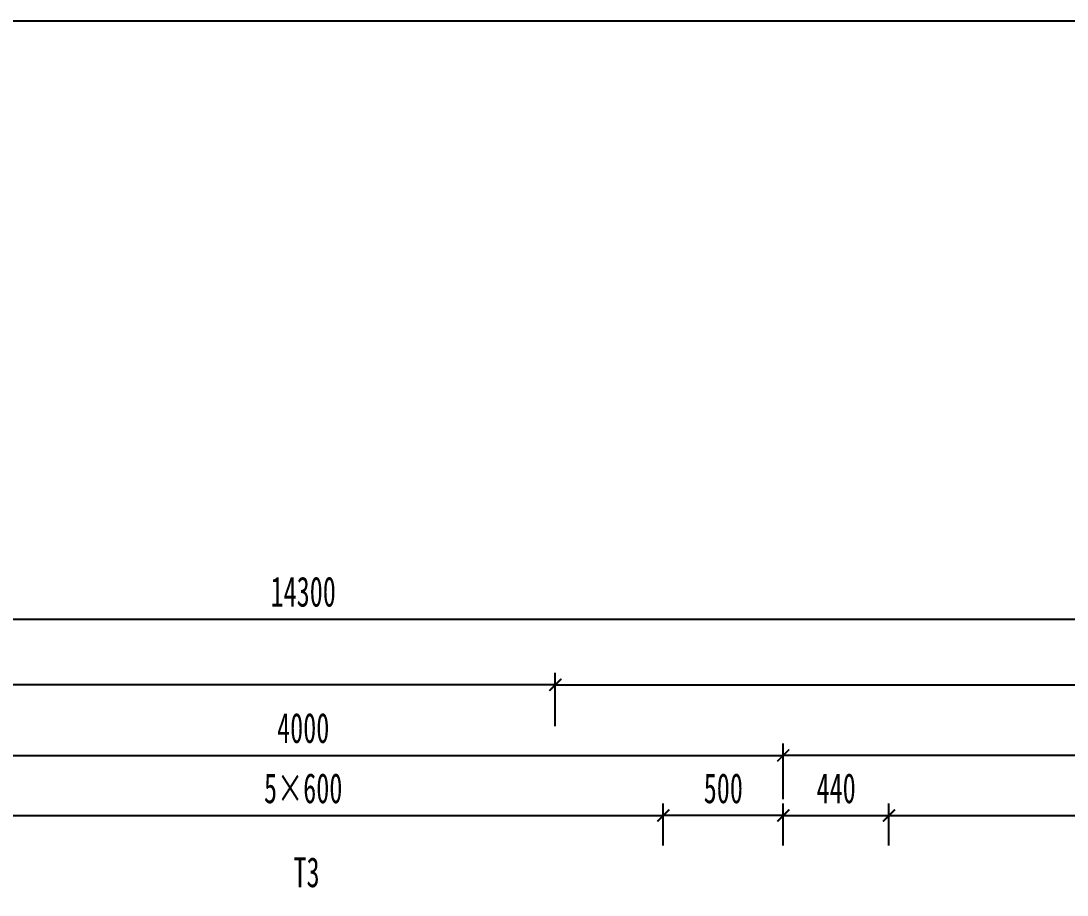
# Model space of a CAD drawing. Extents: x -149716 to 104715, y -26828 to 33500.
# Drawn here: x -3439 to 919, y 10347 to 13989 of the extents above; entities that cross this region are included whole.
import ezdxf
from ezdxf.enums import TextEntityAlignment as Align

# ---------------------------------------------------------------- set-up
doc = ezdxf.new("R2010")
doc.units = 0
doc.header["$LTSCALE"] = 1000
doc.layers.get('0').update_dxf_attribs({"linetype": 'CONTINUOUS'})
doc.layers.get('Defpoints').update_dxf_attribs({"color": 250, "linetype": 'CONTINUOUS'})
doc.layers.add('04', color=4, linetype='CONTINUOUS')
doc.layers.add('07', color=7, linetype='CONTINUOUS')
doc.styles.add('仿宋', font='simfang.ttf', dxfattribs={"width": 0.64})
doc.dimstyles.new('1：50', dxfattribs={"dimscale": 50, "dimtxt": 2.5, "dimasz": 1, "dimexe": 1, "dimexo": 0, "dimgap": 1, "dimtad": 1, "dimdec": 1, "dimdsep": 46, "dimtxsty": '仿宋', "dimblk": 'ARCHTICK', "dimcen": 0, "dimclrd": 256, "dimclre": 256, "dimclrt": 256, "dimazin": 2, "dimtfac": 1, "dimtdec": 1, "dimtix": 1, "dimtmove": 2, "dimatfit": 3, "dimfxl": 1, "dimtvp": 0.8, "dimtolj": 1, "dimtzin": 0, "dimlwd": -1, "dimlwe": -1, "dimarcsym": 0})

# ---------------------------------------------------------------- blocks, each defined once
blk = doc.blocks.new('_ArchTick')
at = {"color": 0, "linetype": 'ByBlock', "const_width": 0.15}
blk.add_lwpolyline([(-0.5, -0.5), (0.5, 0.5)], dxfattribs=at)
blk = doc.blocks.new('*D13')
at = {"layer": '04', "transparency": 16777216}
for p, q in [((50177.6, 138194.4), (50177.6, 138377.4)), ((64477.6, 138194.4), (64477.6, 138377.4)), ((50177.6, 138327.4), (64477.6, 138327.4))]:
    blk.add_line(p, q, dxfattribs=at)
at = {"layer": 'Defpoints', "color": 0, "transparency": 16777216}
for p in [(64477.6, 138327.4), (50177.6, 138194.4), (64477.6, 138194.4)]:
    blk.add_point(p, dxfattribs=at)
at = {"layer": '04', "transparency": 16777216, "xscale": 50, "yscale": 50, "zscale": 50, "rotation": 180}
blk.add_blockref('_ArchTick', (50177.6, 138327.4), dxfattribs=at)
at = {"layer": '04', "transparency": 16777216, "xscale": 50, "yscale": 50, "zscale": 50}
blk.add_blockref('_ArchTick', (64477.6, 138327.4), dxfattribs=at)
at = {"layer": '04', "transparency": 16777216, "insert": (57327.6, 138440.6), "char_height": 125, "attachment_point": 5, "style": '仿宋'}
blk.add_mtext('\\A1;14300', dxfattribs=at)
blk = doc.blocks.new('*D14')
at = {"layer": '04', "transparency": 16777216}
for p, q in [((50177.6, 137881.2), (50177.6, 138102.9)), ((58377.6, 137881.2), (58377.6, 138102.9)), ((58377.6, 138052.9), (50177.6, 138052.9))]:
    blk.add_line(p, q, dxfattribs=at)
at = {"layer": 'Defpoints', "color": 0, "transparency": 16777216}
for p in [(50177.6, 138052.9), (50177.6, 137881.2), (58377.6, 137881.2)]:
    blk.add_point(p, dxfattribs=at)
at = {"layer": '04', "transparency": 16777216, "xscale": 50, "yscale": 50, "zscale": 50, "rotation": 180}
blk.add_blockref('_ArchTick', (50177.6, 138052.9), dxfattribs=at)
at = {"layer": '04', "transparency": 16777216, "xscale": 50, "yscale": 50, "zscale": 50}
blk.add_blockref('_ArchTick', (58377.6, 138052.9), dxfattribs=at)
at = {"layer": '04', "transparency": 16777216, "insert": (54277.6, 138166.1), "char_height": 125, "attachment_point": 5, "style": '仿宋'}
blk.add_mtext('\\A1;8200', dxfattribs=at)
blk = doc.blocks.new('*D21')
at = {"layer": '04', "transparency": 16777216}
for p, q in [((58377.6, 137881.2), (58377.6, 138102.9)), ((64477.6, 137881.2), (64477.6, 138102.9)), ((58377.6, 138052.9), (64477.6, 138052.9))]:
    blk.add_line(p, q, dxfattribs=at)
at = {"layer": 'Defpoints', "color": 0, "transparency": 16777216}
for p in [(64477.6, 138052.9), (58377.6, 137881.2), (64477.6, 137881.2)]:
    blk.add_point(p, dxfattribs=at)
at = {"layer": '04', "transparency": 16777216, "xscale": 50, "yscale": 50, "zscale": 50, "rotation": 180}
blk.add_blockref('_ArchTick', (58377.6, 138052.9), dxfattribs=at)
at = {"layer": '04', "transparency": 16777216, "xscale": 50, "yscale": 50, "zscale": 50}
blk.add_blockref('_ArchTick', (64477.6, 138052.9), dxfattribs=at)
at = {"layer": '04', "transparency": 16777216, "insert": (61427.6, 138166.1), "char_height": 125, "attachment_point": 5, "style": '仿宋'}
blk.add_mtext('\\A1;6100', dxfattribs=at)
blk = doc.blocks.new('*D30')
at = {"layer": '04', "transparency": 16777216}
for p, q in [((59327.6, 137576.6), (59327.6, 137809.5)), ((63032.6, 137576.6), (63032.6, 137809.5)), ((63032.6, 137759.5), (59327.6, 137759.5))]:
    blk.add_line(p, q, dxfattribs=at)
at = {"layer": 'Defpoints', "color": 0, "transparency": 16777216}
for p in [(59327.6, 137759.5), (59327.6, 137576.6), (63032.6, 137576.6)]:
    blk.add_point(p, dxfattribs=at)
at = {"layer": '04', "transparency": 16777216, "xscale": 50, "yscale": 50, "zscale": 50, "rotation": 180}
blk.add_blockref('_ArchTick', (59327.6, 137759.5), dxfattribs=at)
at = {"layer": '04', "transparency": 16777216, "xscale": 50, "yscale": 50, "zscale": 50}
blk.add_blockref('_ArchTick', (63032.6, 137759.5), dxfattribs=at)
at = {"layer": '04', "transparency": 16777216, "insert": (61180.1, 137872.8), "char_height": 125, "attachment_point": 5, "style": '仿宋'}
blk.add_mtext('\\A1;3705', dxfattribs=at)
blk = doc.blocks.new('*D31')
at = {"layer": '04', "transparency": 16777216}
for p, q in [((59327.6, 137383.7), (59327.6, 137558.5)), ((59767.6, 137383.7), (59767.6, 137558.5)), ((59327.6, 137508.5), (59767.6, 137508.5))]:
    blk.add_line(p, q, dxfattribs=at)
at = {"layer": 'Defpoints', "color": 0, "transparency": 16777216}
for p in [(59767.6, 137508.5), (59327.6, 137383.7), (59767.6, 137383.7)]:
    blk.add_point(p, dxfattribs=at)
at = {"layer": '04', "transparency": 16777216, "xscale": 50, "yscale": 50, "zscale": 50, "rotation": 180}
blk.add_blockref('_ArchTick', (59327.6, 137508.5), dxfattribs=at)
at = {"layer": '04', "transparency": 16777216, "xscale": 50, "yscale": 50, "zscale": 50}
blk.add_blockref('_ArchTick', (59767.6, 137508.5), dxfattribs=at)
at = {"layer": '04', "transparency": 16777216, "insert": (59547.6, 137621.7), "char_height": 125, "attachment_point": 5, "style": '仿宋'}
blk.add_mtext('\\A1;440', dxfattribs=at)
blk = doc.blocks.new('*D32')
at = {"layer": '04', "transparency": 16777216}
for p, q in [((59767.6, 137383.7), (59767.6, 137558.5)), ((62592.6, 137383.7), (62592.6, 137558.5)), ((59767.6, 137508.5), (62592.6, 137508.5))]:
    blk.add_line(p, q, dxfattribs=at)
at = {"layer": 'Defpoints', "color": 0, "transparency": 16777216}
for p in [(62592.6, 137508.5), (59767.6, 137383.7), (62592.6, 137383.7)]:
    blk.add_point(p, dxfattribs=at)
at = {"layer": '04', "transparency": 16777216, "xscale": 50, "yscale": 50, "zscale": 50, "rotation": 180}
blk.add_blockref('_ArchTick', (59767.6, 137508.5), dxfattribs=at)
at = {"layer": '04', "transparency": 16777216, "xscale": 50, "yscale": 50, "zscale": 50}
blk.add_blockref('_ArchTick', (62592.6, 137508.5), dxfattribs=at)
at = {"layer": '04', "transparency": 16777216, "insert": (61180.1, 137621.7), "char_height": 125, "attachment_point": 5, "style": '仿宋'}
blk.add_mtext('\\A1;5×565', dxfattribs=at)
blk = doc.blocks.new('*D39')
at = {"layer": '04', "transparency": 16777216}
for p, q in [((55827.6, 137383.7), (55827.6, 137558.5)), ((58827.6, 137383.7), (58827.6, 137558.5)), ((55827.6, 137508.5), (58827.6, 137508.5))]:
    blk.add_line(p, q, dxfattribs=at)
at = {"layer": 'Defpoints', "color": 0, "transparency": 16777216}
for p in [(58827.6, 137508.5), (55827.6, 137383.7), (58827.6, 137383.7)]:
    blk.add_point(p, dxfattribs=at)
at = {"layer": '04', "transparency": 16777216, "xscale": 50, "yscale": 50, "zscale": 50, "rotation": 180}
blk.add_blockref('_ArchTick', (55827.6, 137508.5), dxfattribs=at)
at = {"layer": '04', "transparency": 16777216, "xscale": 50, "yscale": 50, "zscale": 50}
blk.add_blockref('_ArchTick', (58827.6, 137508.5), dxfattribs=at)
at = {"layer": '04', "transparency": 16777216, "insert": (57327.6, 137621.7), "char_height": 125, "attachment_point": 5, "style": '仿宋'}
blk.add_mtext('\\A1;5×600', dxfattribs=at)
blk = doc.blocks.new('*D40')
at = {"layer": '04', "transparency": 16777216}
for p, q in [((55327.6, 137576.6), (55327.6, 137809.5)), ((59327.6, 137576.6), (59327.6, 137809.5)), ((55327.6, 137759.5), (59327.6, 137759.5))]:
    blk.add_line(p, q, dxfattribs=at)
at = {"layer": 'Defpoints', "color": 0, "transparency": 16777216}
for p in [(59327.6, 137759.5), (55327.6, 137576.6), (59327.6, 137576.6)]:
    blk.add_point(p, dxfattribs=at)
at = {"layer": '04', "transparency": 16777216, "xscale": 50, "yscale": 50, "zscale": 50, "rotation": 180}
blk.add_blockref('_ArchTick', (55327.6, 137759.5), dxfattribs=at)
at = {"layer": '04', "transparency": 16777216, "xscale": 50, "yscale": 50, "zscale": 50}
blk.add_blockref('_ArchTick', (59327.6, 137759.5), dxfattribs=at)
at = {"layer": '04', "transparency": 16777216, "insert": (57327.6, 137872.8), "char_height": 125, "attachment_point": 5, "style": '仿宋'}
blk.add_mtext('\\A1;4000', dxfattribs=at)
blk = doc.blocks.new('*D41')
at = {"layer": '04', "transparency": 16777216}
for p, q in [((58827.6, 137383.7), (58827.6, 137558.5)), ((59327.6, 137383.7), (59327.6, 137558.5)), ((59327.6, 137508.5), (58827.6, 137508.5))]:
    blk.add_line(p, q, dxfattribs=at)
at = {"layer": 'Defpoints', "color": 0, "transparency": 16777216}
for p in [(58827.6, 137508.5), (58827.6, 137383.7), (59327.6, 137383.7)]:
    blk.add_point(p, dxfattribs=at)
at = {"layer": '04', "transparency": 16777216, "xscale": 50, "yscale": 50, "zscale": 50, "rotation": 180}
blk.add_blockref('_ArchTick', (58827.6, 137508.5), dxfattribs=at)
at = {"layer": '04', "transparency": 16777216, "xscale": 50, "yscale": 50, "zscale": 50}
blk.add_blockref('_ArchTick', (59327.6, 137508.5), dxfattribs=at)
at = {"layer": '04', "transparency": 16777216, "insert": (59077.6, 137621.7), "char_height": 125, "attachment_point": 5, "style": '仿宋'}
blk.add_mtext('\\A1;500', dxfattribs=at)
blk = doc.blocks.new('A$C2AD75E5C')
at = {"layer": '07', "style": '仿宋', "width": 0.64}
blk.add_text('T3', height=125, dxfattribs=at).set_placement((8459.01, 7317.62), align=Align.MIDDLE)
at = {"layer": '04'}
for p1, p2, distance, picture, middle in [((1295.11, 8240.42), (15595.11, 8240.42), 132.94, '*D13', (8445.11, 8486.58)), ((9495.11, 7927.2), (1295.11, 7927.2), -171.69, '*D14', (5395.11, 8212.11)), ((9495.11, 7927.2), (15595.11, 7927.2), 171.69, '*D21', (12545.11, 8212.11)), ((6445.11, 7622.63), (10445.11, 7622.63), 182.9, '*D40', (8445.11, 7918.74)), ((14150.11, 7622.63), (10445.11, 7622.63), -182.9, '*D30', (12297.61, 7918.74)), ((10445.11, 7429.66), (9945.11, 7429.66), -124.85, '*D41', (10195.11, 7667.72)), ((10445.11, 7429.66), (10885.11, 7429.66), 124.85, '*D31', (10665.11, 7667.72))]:
    dim = blk.add_aligned_dim(p1=p1, p2=p2, distance=distance, dimstyle='1：50', dxfattribs=at)
    dim.commit()
    dim.dimension.update_dxf_attribs({"geometry": picture, "text_midpoint": middle, "insert": (-48882.52, -129954.01)})
for p1, p2, text, picture, middle in [((6945.11, 7429.66), (9945.11, 7429.66), '5×600', '*D39', (8445.11, 7667.72)), ((10885.11, 7429.66), (13710.11, 7429.66), '5×565', '*D32', (12297.61, 7667.72))]:
    dim = blk.add_aligned_dim(p1=p1, p2=p2, distance=124.85, text=text, dimstyle='1：50', dxfattribs=at)
    dim.commit()
    dim.dimension.update_dxf_attribs({"geometry": picture, "text_midpoint": middle, "insert": (-48882.52, -129954.01)})

msp = doc.modelspace()

# ---------------------------------------------------------------- linework, layer by layer
msp.add_lwpolyline([(-17041.4364, 13989.0429), (18888.34633, 13989.0429), (18888.34633, -12835.79969), (-17041.4364, -12835.79969)], close=True)

# ---------------------------------------------------------------- block references
msp.add_blockref('A$C2AD75E5C', (-10707.8401, 3123.95279))

doc.saveas('drawing.dxf')
